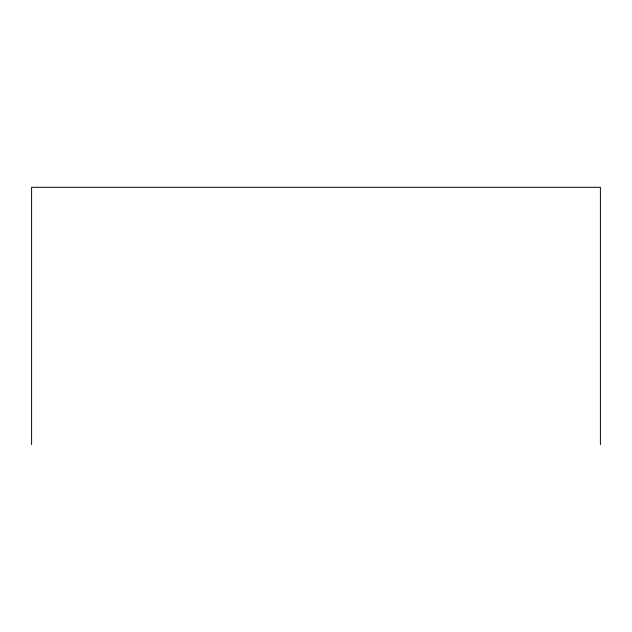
<?xml version="1.0" encoding="UTF-8"?>
<svg xmlns="http://www.w3.org/2000/svg" width="632" height="632" viewBox="0 0 632 632"><rect width="100%" height="100%" fill="white"/><g stroke="black" fill="none" stroke-linecap="round" stroke-linejoin="round"><path stroke-width="0.95" d="M600.4 444.707L600.4 187.293L31.6 187.293L31.6 444.707"/></g></svg>
